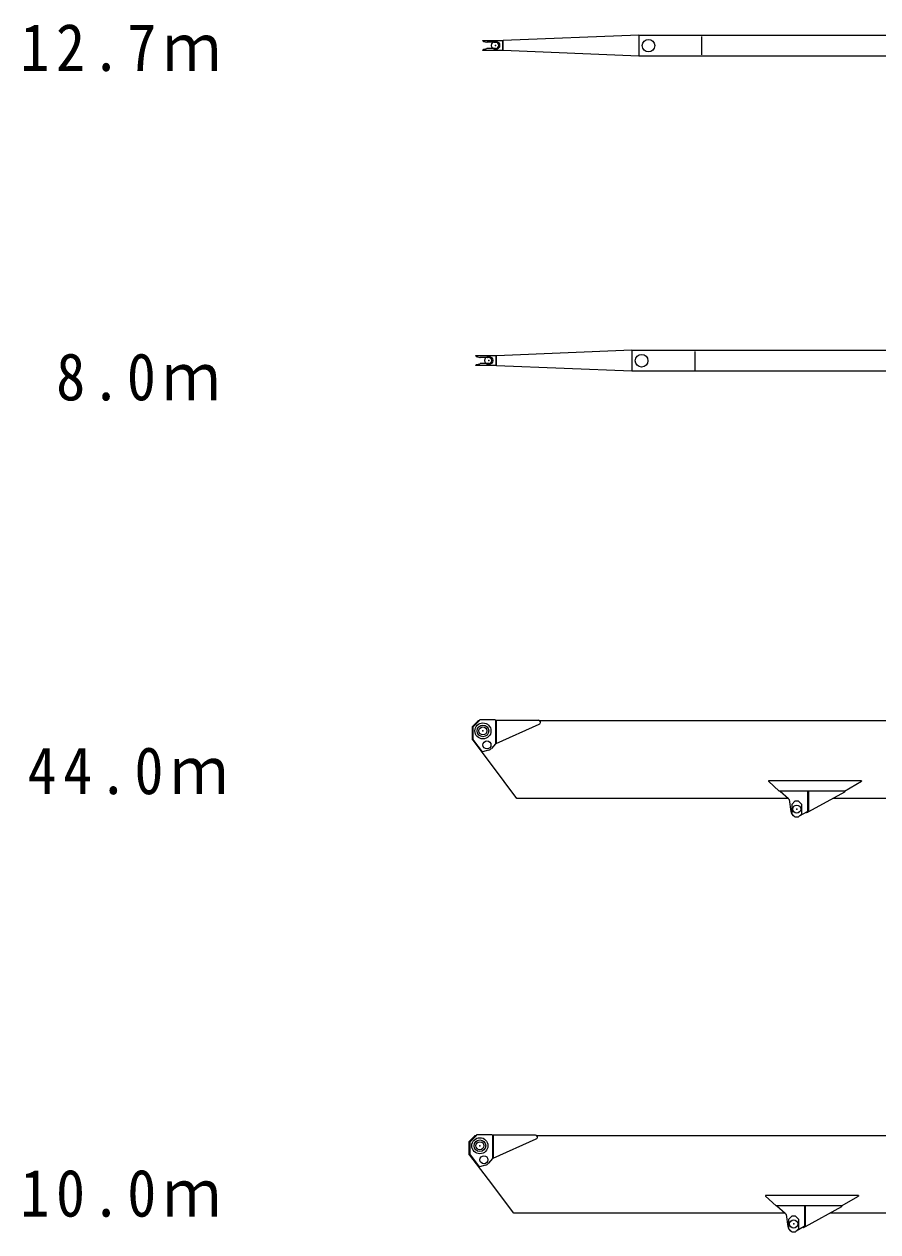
# Model space of a CAD drawing. Units: millimetres, scale not verified. Extents: x -35205 to 37300, y -22183 to 23098.
# Drawn here: x -35205 to -24623, y 8079 to 23055 of the extents above; entities that cross this region are included whole.
import ezdxf

# ---------------------------------------------------------------- set-up
doc = ezdxf.new("R2010")
doc.units = ezdxf.units.MM
doc.header["$LTSCALE"] = 200
doc.header["$PDMODE"] = 32
doc.header["$PDSIZE"] = 100
doc.layers.add('0-0_0', color=7, linetype='Continuous')
doc.styles.add('ＭＳ ゴシック', font='')
doc.styles.get('ＭＳ ゴシック').set_extended_font_data('MS Gothic')

msp = doc.modelspace()

# ---------------------------------------------------------------- linework, layer by layer
at = {"layer": '0-0_0'}
for p, q in [((-27585.5, 22918.6), (-29265.5, 22850.6)), ((-27585.5, 22918.6), (-27585.5, 22661.6)), ((-27585.5, 22918.6), (-21857.8, 22918.6)), ((-29518.5, 22847.1), (-29518.5, 22851.6)), ((-29518.5, 22851.6), (-29269.5, 22851.6)), ((-29512.2, 22839.3), (-29470.6, 22830.1)), ((-29380.5, 22829.6), (-29466.3, 22829.6)), ((-29380.5, 22829.6), (-29375.5, 22828.3)), ((-29360.5, 22828.3), (-29375.5, 22828.3)), ((-29269.5, 22729.6), (-29269.5, 22851.6)), ((-29265.5, 22847.6), (-29269.5, 22851.6)), ((-29265.5, 22730.6), (-29265.5, 22850.6)), ((-26807.5, 22900.5), (-26807.5, 22672.7)), ((-29518.5, 22729.6), (-29518.5, 22734.2)), ((-29269.5, 22729.6), (-29518.5, 22729.6)), ((-29512.2, 22742), (-29470.6, 22751.2)), ((-29380.5, 22751.6), (-29466.8, 22751.6)), ((-29380.5, 22751.6), (-29375.5, 22752.9)), ((-29360.5, 22752.9), (-29375.5, 22752.9)), ((-29269.5, 22729.6), (-29265.5, 22733.6)), ((-29265.5, 22730.6), (-27585.5, 22661.6)), ((-27585.5, 22661.6), (-21709.9, 22661.6)), ((-29603.9, 18940.1), (-29603.9, 18944.7)), ((-29603.9, 18944.7), (-29354.9, 18944.7)), ((-29597.6, 18932.3), (-29556, 18923.1)), ((-29465.9, 18922.7), (-29551.7, 18922.7)), ((-29465.9, 18922.7), (-29460.9, 18921.4)), ((-29445.9, 18921.4), (-29460.9, 18921.4)), ((-29354.9, 18822.7), (-29354.9, 18944.7)), ((-29350.9, 18940.7), (-29354.9, 18944.7)), ((-27670.9, 19011.7), (-29350.9, 18943.7)), ((-29350.9, 18823.7), (-29350.9, 18943.7)), ((-27670.9, 19011.7), (-27670.9, 18754.7)), ((-27670.9, 19011.7), (-21943.2, 19011.7)), ((-26892.9, 18993.6), (-26892.9, 18765.7)), ((-29603.9, 18822.7), (-29603.9, 18827.2)), ((-29354.9, 18822.7), (-29603.9, 18822.7)), ((-29597.6, 18835.1), (-29556, 18844.2)), ((-29465.9, 18844.7), (-29552.2, 18844.7)), ((-29465.9, 18844.7), (-29460.9, 18846)), ((-29445.9, 18846), (-29460.9, 18846)), ((-29354.9, 18822.7), (-29350.9, 18826.7)), ((-29350.9, 18823.7), (-27670.9, 18754.7)), ((-27670.9, 18754.7), (-21795.3, 18754.7)), ((-29642.9, 14335.7), (-29562.9, 14415.7)), ((-29562.9, 14415.7), (-29582.9, 14415.7)), ((-29556.9, 14427.7), (-29562.9, 14421.7)), ((-29562.9, 14421.7), (-29562.9, 14415.7)), ((-29366.9, 14427.7), (-29556.9, 14427.7)), ((-29362.9, 14423.7), (-29366.9, 14427.7)), ((-29362.9, 14423.7), (-29362.9, 14131.2)), ((-29354.9, 14415.7), (-29362.9, 14415.7)), ((-28829.3, 14421.7), (-29354.9, 14421.7)), ((-20796.9, 14415.7), (-28811.3, 14415.7)), ((-29652.9, 14340.7), (-29652.9, 14190.7)), ((-29642.9, 14335.7), (-29642.9, 14189.2)), ((-29412.9, 13872.8), (-29652.9, 14190.7)), ((-29522.3, 14030.5), (-29642.9, 14189)), ((-29362.9, 14131.2), (-29410.5, 14074.5)), ((-29448.5, 14050.3), (-29522.3, 14030.5)), ((-29096.9, 13454.2), (-29412.9, 13872.8)), ((-24823.5, 13672.3), (-25978.6, 13672.3)), ((-25978.6, 13672.3), (-25978.6, 13667.4)), ((-25844.7, 13544.7), (-25978.6, 13667.4)), ((-25035.9, 13544.7), (-24823.5, 13667.3)), ((-24823.5, 13672.3), (-24823.5, 13667.3)), ((-25035.9, 13544.7), (-25844.7, 13544.7)), ((-25834.7, 13544.7), (-25834.7, 13540.4)), ((-25731.5, 13449.7), (-25834.7, 13540.4)), ((-25492.9, 13544.7), (-25492.9, 13297.2)), ((-25483.9, 13544.7), (-25483.9, 13285.7)), ((-25483.9, 13535.2), (-25483.9, 13310.7)), ((-25035.9, 13533), (-25483.9, 13285.7)), ((-25035.9, 13544.7), (-25035.9, 13533)), ((-25736.7, 13454.2), (-29096.9, 13454.2)), ((-25722.9, 13439.7), (-25702.2, 13290.4)), ((-25690.4, 13378.2), (-25690.4, 13263.2)), ((-25565.4, 13378.2), (-25605.4, 13418.2)), ((-25565.4, 13263.2), (-25565.4, 13378.2)), ((-20598.9, 13454.2), (-25178.7, 13454.2)), ((-25690.4, 13263.2), (-25650.4, 13223.2)), ((-25650.4, 13223.2), (-25605.4, 13223.2)), ((-25605.4, 13223.2), (-25565.4, 13263.2)), ((-25498, 13288.5), (-25596.2, 13232.5)), ((-25511.5, 13280.8), (-25507.1, 13273)), ((-25493.5, 13280.7), (-25507.1, 13273)), ((-29690.8, 9196.2), (-29690.8, 9046.2)), ((-29680.8, 9191.2), (-29600.8, 9271.2)), ((-29680.8, 9191.2), (-29680.8, 9044.7)), ((-29600.8, 9271.2), (-29620.8, 9271.2)), ((-29594.8, 9283.2), (-29600.8, 9277.2)), ((-29600.8, 9277.2), (-29600.8, 9271.2)), ((-29404.8, 9283.2), (-29594.8, 9283.2)), ((-29400.8, 9279.2), (-29404.8, 9283.2)), ((-29400.8, 9279.2), (-29400.8, 8986.7)), ((-29392.8, 9271.2), (-29400.8, 9271.2)), ((-28867.2, 9277.2), (-29392.8, 9277.2)), ((-20834.9, 9271.2), (-28849.2, 9271.2)), ((-29450.8, 8728.3), (-29690.8, 9046.2)), ((-29560.2, 8886), (-29680.8, 9044.5)), ((-29400.8, 8986.7), (-29448.4, 8930)), ((-29486.4, 8905.8), (-29560.2, 8886)), ((-29134.8, 8309.7), (-29450.8, 8728.3)), ((-24861.4, 8527.8), (-26016.5, 8527.8)), ((-26016.5, 8527.8), (-26016.5, 8522.9)), ((-25882.6, 8400.2), (-26016.5, 8522.9)), ((-25073.8, 8400.2), (-25882.6, 8400.2)), ((-25872.6, 8400.2), (-25872.6, 8395.9)), ((-25769.5, 8305.2), (-25872.6, 8395.9)), ((-25530.8, 8400.2), (-25530.8, 8152.7)), ((-25521.8, 8400.2), (-25521.8, 8141.2)), ((-25521.8, 8390.7), (-25521.8, 8166.2)), ((-25073.8, 8388.5), (-25521.8, 8141.2)), ((-25073.8, 8400.2), (-24861.4, 8522.8)), ((-25073.8, 8400.2), (-25073.8, 8388.5)), ((-24861.4, 8527.8), (-24861.4, 8522.8)), ((-25774.6, 8309.7), (-29134.8, 8309.7)), ((-25760.8, 8295.2), (-25740.1, 8145.9)), ((-25688.4, 8273.7), (-25728.4, 8233.7)), ((-25643.3, 8273.7), (-25688.3, 8273.7)), ((-25603.4, 8233.7), (-25643.4, 8273.7)), ((-20636.8, 8309.7), (-25216.6, 8309.7)), ((-25728.4, 8118.7), (-25688.4, 8078.7)), ((-25728.3, 8233.7), (-25728.3, 8118.7)), ((-25643.4, 8078.7), (-25603.4, 8118.7)), ((-25535.9, 8144), (-25634.1, 8088)), ((-25603.3, 8118.7), (-25603.3, 8233.7)), ((-25549.5, 8136.3), (-25545, 8128.5)), ((-25531.4, 8136.2), (-25545, 8128.5)), ((-25688.3, 8078.7), (-25643.3, 8078.7))]:
    msp.add_line(p, q, dxfattribs=at)
for points in [[(-29582.9, 14415.7), (-29582.9, 14410.7), (-29652.9, 14340.7)], [(-29354.9, 14421.7), (-29354.9, 14135.7), (-28819.3, 14375.1)], [(-25731.5, 13449.7), (-25730, 13448.3), (-25728.6, 13446.9), (-25727.2, 13445.5), (-25726, 13444.2), (-25724.9, 13443), (-25724.1, 13441.9), (-25723.4, 13441), (-25723, 13440.2), (-25722.9, 13439.7)], [(-25605.4, 13418.2), (-25650.4, 13418.2), (-25690.4, 13378.2)], [(-29620.8, 9271.2), (-29620.8, 9266.2), (-29690.8, 9196.2)], [(-29392.8, 9277.2), (-29392.8, 8991.2), (-28857.3, 9230.6)], [(-25769.5, 8305.2), (-25768, 8303.8), (-25766.5, 8302.4), (-25765.1, 8301.1), (-25763.9, 8299.7), (-25762.8, 8298.5), (-25762, 8297.4), (-25761.3, 8296.5), (-25761, 8295.7), (-25760.8, 8295.2)]]:
    msp.add_lwpolyline(points, dxfattribs=at)
for centre, radius in [((-27465.5, 22788.1), 78.1), ((-27550.9, 18881.2), 78.1), ((-29517.9, 14290.7), 100), ((-29517.9, 14290.7), 71.9), ((-29467.9, 14116.7), 50), ((-29555.8, 9146.2), 100), ((-29555.8, 9146.2), 71.9), ((-29505.8, 8972.2), 50)]:
    msp.add_circle(centre, radius, dxfattribs=at)
for centre, radius, start, end in [((-29510.5, 22847.1), 8, 180.00001, 257.5846), ((-29466.3, 22849.6), 20, 257.5846, 270), ((-29360.5, 22790.6), 37.7, 270, 90), ((-29510.5, 22734.2), 8, 102.4154, 180), ((-29466.3, 22731.6), 20, 90, 102.4154), ((-29595.9, 18940.1), 8, 180.00001, 257.5846), ((-29551.7, 18942.7), 20, 257.5846, 270), ((-29445.9, 18883.7), 37.7, 270, 90), ((-29595.9, 18827.2), 8, 102.4154, 180), ((-29551.7, 18824.7), 20, 90, 102.4154), ((-28829.3, 14397.4), 24.4, 294.085, 90), ((-29467.9, 14122.7), 75, 285, 320), ((-25627.9, 13300.7), 75, 187.64456, 244.4673), ((-25502.9, 13297.2), 10, 299.722, 0), ((-25502.9, 13297.2), 19, 299.722, 0), ((-28867.2, 9252.9), 24.4, 294.085, 90), ((-29505.8, 8978.2), 75, 285, 320), ((-25665.8, 8156.2), 75, 187.64456, 244.4673), ((-25540.8, 8152.7), 10, 299.722, 0), ((-25540.8, 8152.7), 19, 299.722, 0)]:
    msp.add_arc(centre, radius, start, end, dxfattribs=at)
for p in [(-29360.5, 22790.6), (-29445.9, 18883.7), (-29517.9, 14290.7), (-25627.9, 13320.7), (-29555.8, 9146.2), (-25665.8, 8176.2)]:
    msp.add_point(p, dxfattribs=at)

# ---------------------------------------------------------------- texts
at = {"layer": '0-0_0', "char_height": 586.5, "attachment_point": 7, "style": 'ＭＳ ゴシック'}
for s, insert in [('\\T1.23;\\W0.9;12.7ｍ', (-35251.6, 22465.1)), ('\\T1.22;\\W0.9;8.0ｍ', (-34807.6, 18380.5)), ('\\T1.23;\\W0.9;44.0ｍ', (-35162.8, 13496.8)), ('\\T1.23;\\W0.9;10.0ｍ', (-35251.6, 8257.9))]:
    msp.add_mtext(s, dxfattribs=dict(at, insert=insert))

doc.saveas('drawing.dxf')
